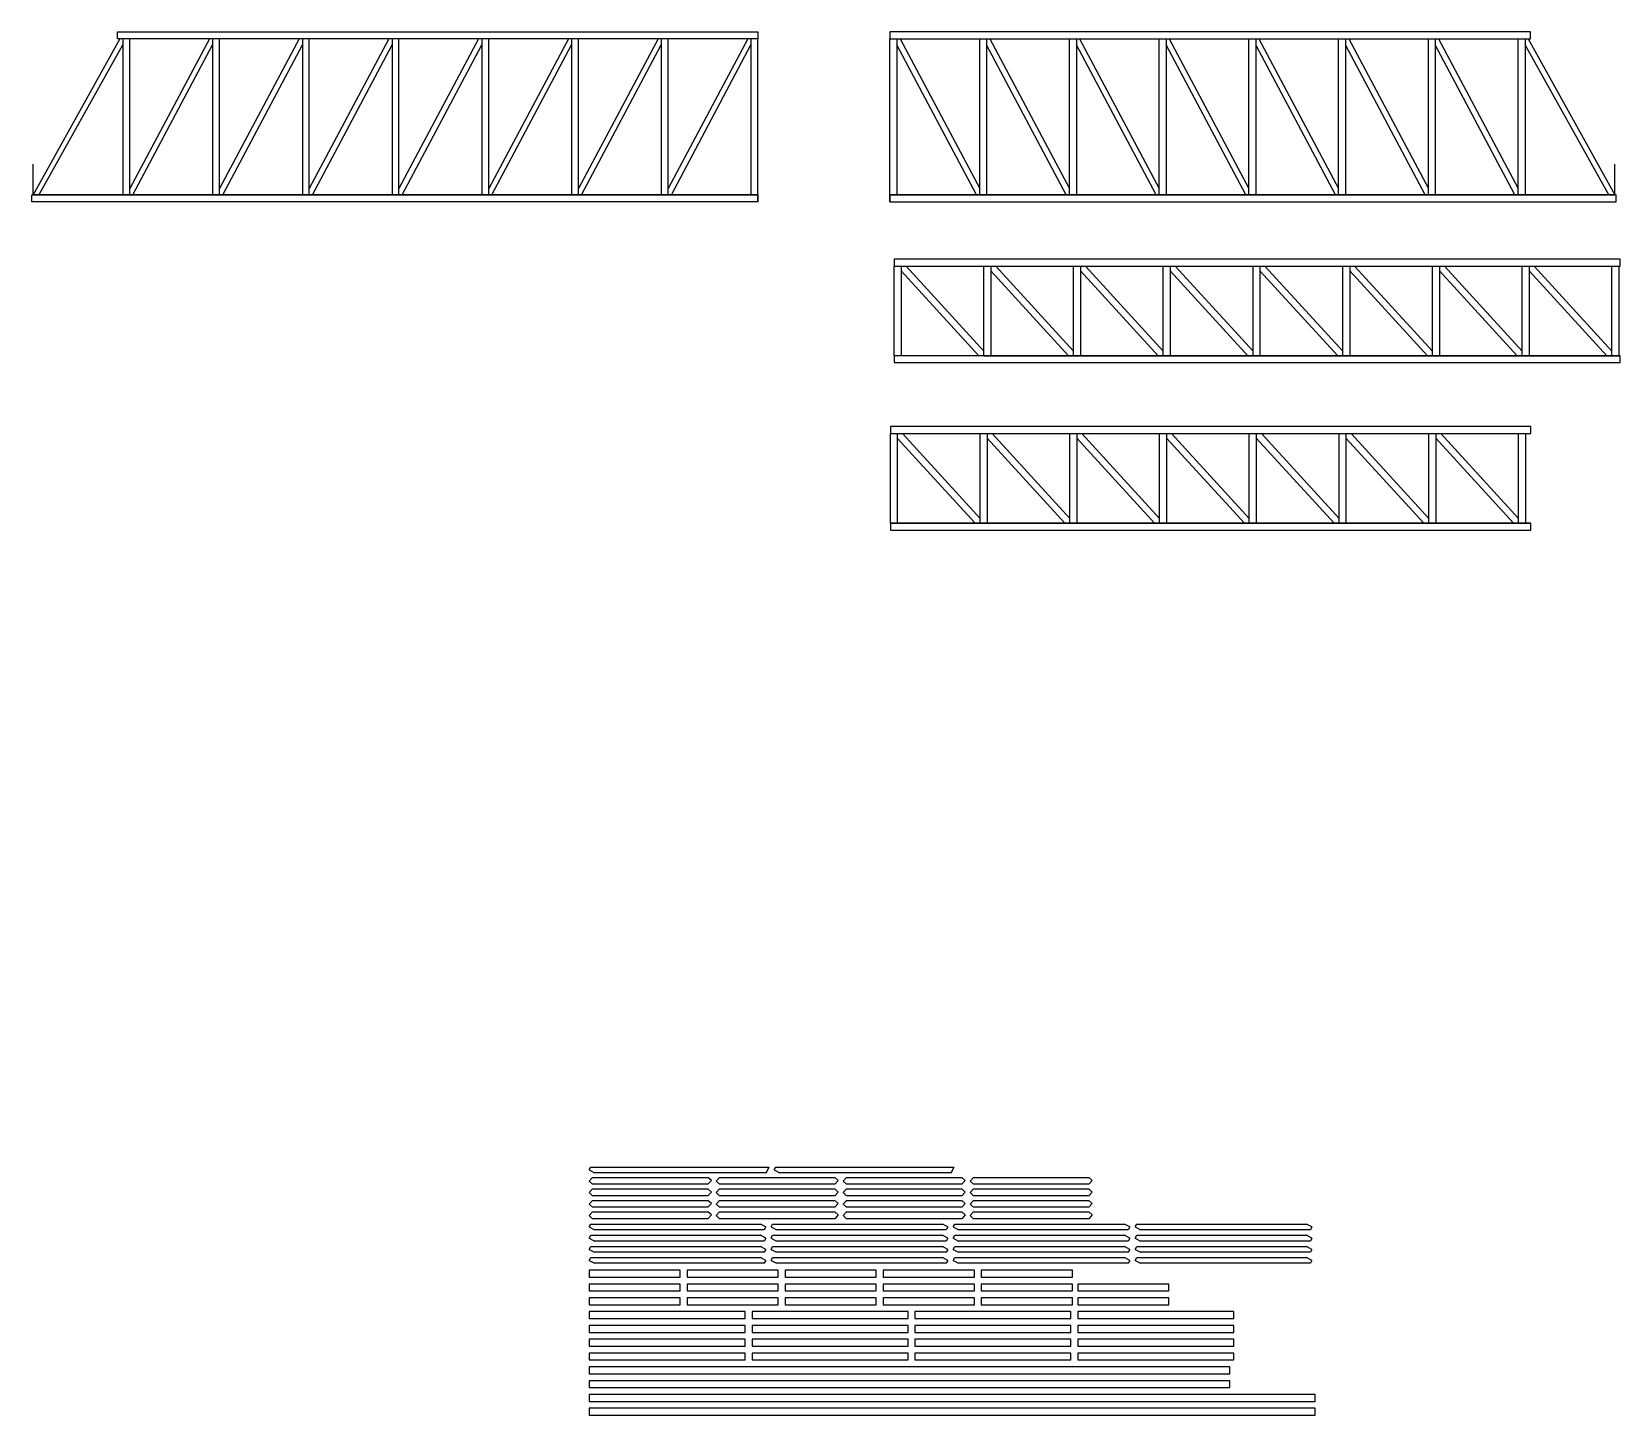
# Model space of a CAD drawing. Header units: millimetres. Extents: x -374 to 777, y 4 to 1006.
import ezdxf

# ---------------------------------------------------------------- set-up
doc = ezdxf.new("R2010")
doc.units = ezdxf.units.MM

msp = doc.modelspace()

# ---------------------------------------------------------------- linework, layer by layer
for p, q in [((-310.1, 1001.4), (-372.8, 888.4)), ((-311.8, 1001.4), (-311.8, 1006.4)), ((-311.8, 1006.4), (152.2, 1006.4)), ((152.2, 1001.4), (-311.8, 1001.4)), ((-307.8, 1001.4), (-310.1, 1001.4)), ((-302.8, 1001.4), (-307.8, 1001.4)), ((-307.8, 1001.4), (-307.8, 888.4)), ((-307.8, 1001.4), (-307.8, 997)), ((-302.8, 888.4), (-302.8, 1001.4)), ((-245.1, 1001.4), (-302.8, 892.9)), ((-242.8, 1001.4), (-245.1, 1001.4)), ((-237.8, 1001.4), (-242.8, 1001.4)), ((-242.8, 1001.4), (-242.8, 888.4)), ((-242.8, 1001.4), (-242.8, 997)), ((-237.8, 888.4), (-237.8, 1001.4)), ((-180.1, 1001.4), (-237.8, 892.9)), ((-177.8, 1001.4), (-180.1, 1001.4)), ((-172.8, 1001.4), (-177.8, 1001.4)), ((-177.8, 1001.4), (-177.8, 888.4)), ((-177.8, 1001.4), (-177.8, 997)), ((-172.8, 888.4), (-172.8, 1001.4)), ((-115.1, 1001.4), (-172.8, 892.9)), ((-112.8, 1001.4), (-115.1, 1001.4)), ((-107.8, 1001.4), (-112.8, 1001.4)), ((-112.8, 1001.4), (-112.8, 888.4)), ((-112.8, 1001.4), (-112.8, 997)), ((-107.8, 888.4), (-107.8, 1001.4)), ((-50.1, 1001.4), (-107.8, 892.9)), ((-47.8, 1001.4), (-50.1, 1001.4)), ((-42.8, 1001.4), (-47.8, 1001.4)), ((-47.8, 1001.4), (-47.8, 888.4)), ((-47.8, 1001.4), (-47.8, 997)), ((-42.8, 888.4), (-42.8, 1001.4)), ((14.9, 1001.4), (-42.8, 892.9)), ((17.2, 1001.4), (14.9, 1001.4)), ((22.2, 1001.4), (17.2, 1001.4)), ((17.2, 1001.4), (17.2, 888.4)), ((17.2, 1001.4), (17.2, 997)), ((22.2, 888.4), (22.2, 1001.4)), ((79.9, 1001.4), (22.2, 892.9)), ((82.2, 1001.4), (79.9, 1001.4)), ((87.2, 1001.4), (82.2, 1001.4)), ((82.2, 1001.4), (82.2, 888.4)), ((82.2, 1001.4), (82.2, 997)), ((87.2, 888.4), (87.2, 1001.4)), ((144.9, 1001.4), (87.2, 892.9)), ((147.2, 1001.4), (144.9, 1001.4)), ((152.2, 1001.4), (147.2, 1001.4)), ((147.2, 1001.4), (147.2, 888.4)), ((147.2, 1001.4), (147.2, 997)), ((152.2, 1006.4), (152.2, 1001.4)), ((152.2, 888.4), (152.2, 1001.4)), ((711.9, 1006.4), (247.9, 1006.4)), ((247.9, 1006.4), (247.9, 1001.4)), ((247.9, 888.4), (247.9, 1001.4)), ((247.9, 1001.4), (252.9, 1001.4)), ((247.9, 1001.4), (711.9, 1001.4)), ((252.9, 1001.4), (252.9, 888.4)), ((252.9, 1001.4), (252.9, 997)), ((252.9, 1001.4), (255.2, 1001.4)), ((255.2, 1001.4), (312.9, 892.9)), ((312.9, 888.4), (312.9, 1001.4)), ((312.9, 1001.4), (317.9, 1001.4)), ((317.9, 1001.4), (317.9, 888.4)), ((317.9, 1001.4), (317.9, 997)), ((317.9, 1001.4), (320.2, 1001.4)), ((320.2, 1001.4), (377.9, 892.9)), ((377.9, 888.4), (377.9, 1001.4)), ((377.9, 1001.4), (382.9, 1001.4)), ((382.9, 1001.4), (382.9, 888.4)), ((382.9, 1001.4), (382.9, 997)), ((382.9, 1001.4), (385.2, 1001.4)), ((385.2, 1001.4), (442.9, 892.9)), ((442.9, 888.4), (442.9, 1001.4)), ((442.9, 1001.4), (447.9, 1001.4)), ((447.9, 1001.4), (447.9, 888.4)), ((447.9, 1001.4), (447.9, 997)), ((447.9, 1001.4), (450.2, 1001.4)), ((450.2, 1001.4), (507.9, 892.9)), ((507.9, 888.4), (507.9, 1001.4)), ((507.9, 1001.4), (512.9, 1001.4)), ((512.9, 1001.4), (512.9, 888.4)), ((512.9, 1001.4), (512.9, 997)), ((512.9, 1001.4), (515.2, 1001.4)), ((515.2, 1001.4), (572.9, 892.9)), ((572.9, 888.4), (572.9, 1001.4)), ((572.9, 1001.4), (577.9, 1001.4)), ((577.9, 1001.4), (577.9, 888.4)), ((577.9, 1001.4), (577.9, 997)), ((577.9, 1001.4), (580.2, 1001.4)), ((580.2, 1001.4), (637.9, 892.9)), ((637.9, 888.4), (637.9, 1001.4)), ((637.9, 1001.4), (642.9, 1001.4)), ((642.9, 1001.4), (642.9, 888.4)), ((642.9, 1001.4), (642.9, 997)), ((642.9, 1001.4), (645.2, 1001.4)), ((645.2, 1001.4), (702.9, 892.9)), ((702.9, 888.4), (702.9, 1001.4)), ((702.9, 1001.4), (707.9, 1001.4)), ((707.9, 1001.4), (707.9, 888.4)), ((707.9, 1001.4), (707.9, 997)), ((707.9, 1001.4), (710.2, 1001.4)), ((710.2, 1001.4), (772.9, 888.4)), ((711.9, 1001.4), (711.9, 1006.4)), ((-368.4, 888.7), (-307.8, 997)), ((-300.5, 888.4), (-242.8, 997)), ((-235.5, 888.4), (-177.8, 997)), ((-170.5, 888.4), (-112.8, 997)), ((-105.5, 888.4), (-47.8, 997)), ((-40.5, 888.4), (17.2, 997)), ((24.5, 888.4), (82.2, 997)), ((89.5, 888.4), (147.2, 997)), ((310.6, 888.4), (252.9, 997)), ((375.6, 888.4), (317.9, 997)), ((440.6, 888.4), (382.9, 997)), ((505.6, 888.4), (447.9, 997)), ((570.6, 888.4), (512.9, 997)), ((635.6, 888.4), (577.9, 997)), ((700.6, 888.4), (642.9, 997)), ((768.6, 888.4), (707.9, 997)), ((-372.8, 888.4), (-372.8, 910.6)), ((772.9, 888.4), (772.9, 910.6)), ((-373.8, 883.4), (-373.8, 888.4)), ((-373.8, 888.4), (152.2, 888.4)), ((-367.8, 888.4), (-372.8, 888.4)), ((-372.8, 888.4), (-371.8, 888.4)), ((-371.8, 888.4), (-370.8, 888.4)), ((-302.8, 888.4), (-367.8, 888.4)), ((-367.8, 888.4), (-365.5, 888.4)), ((-307.8, 888.4), (-302.8, 888.4)), ((-302.8, 888.4), (-302.8, 892.9)), ((-237.8, 888.4), (-302.8, 888.4)), ((-302.8, 888.4), (-300.5, 888.4)), ((-242.8, 888.4), (-237.8, 888.4)), ((-237.8, 888.4), (-237.8, 892.9)), ((-172.8, 888.4), (-237.8, 888.4)), ((-237.8, 888.4), (-235.5, 888.4)), ((-177.8, 888.4), (-172.8, 888.4)), ((-172.8, 888.4), (-172.8, 892.9)), ((-107.8, 888.4), (-172.8, 888.4)), ((-172.8, 888.4), (-170.5, 888.4)), ((-112.8, 888.4), (-107.8, 888.4)), ((-107.8, 888.4), (-107.8, 892.9)), ((-42.8, 888.4), (-107.8, 888.4)), ((-107.8, 888.4), (-105.5, 888.4)), ((-47.8, 888.4), (-42.8, 888.4)), ((-42.8, 888.4), (-42.8, 892.9)), ((22.2, 888.4), (-42.8, 888.4)), ((-42.8, 888.4), (-40.5, 888.4)), ((17.2, 888.4), (22.2, 888.4)), ((22.2, 888.4), (22.2, 892.9)), ((87.2, 888.4), (22.2, 888.4)), ((22.2, 888.4), (24.5, 888.4)), ((82.2, 888.4), (87.2, 888.4)), ((87.2, 888.4), (87.2, 892.9)), ((152.2, 888.4), (87.2, 888.4)), ((87.2, 888.4), (89.5, 888.4)), ((147.2, 888.4), (152.2, 888.4)), ((152.2, 888.4), (152.2, 883.4)), ((152.2, 883.4), (152.2, 888.4)), ((773.9, 888.4), (247.9, 888.4)), ((247.9, 888.4), (247.9, 883.4)), ((247.9, 883.4), (247.9, 888.4)), ((247.9, 888.4), (312.9, 888.4)), ((252.9, 888.4), (247.9, 888.4)), ((312.9, 888.4), (310.6, 888.4)), ((312.9, 888.4), (312.9, 892.9)), ((312.9, 888.4), (377.9, 888.4)), ((317.9, 888.4), (312.9, 888.4)), ((377.9, 888.4), (375.6, 888.4)), ((377.9, 888.4), (377.9, 892.9)), ((377.9, 888.4), (442.9, 888.4)), ((382.9, 888.4), (377.9, 888.4)), ((442.9, 888.4), (440.6, 888.4)), ((442.9, 888.4), (442.9, 892.9)), ((442.9, 888.4), (507.9, 888.4)), ((447.9, 888.4), (442.9, 888.4)), ((507.9, 888.4), (505.6, 888.4)), ((507.9, 888.4), (507.9, 892.9)), ((507.9, 888.4), (572.9, 888.4)), ((512.9, 888.4), (507.9, 888.4)), ((572.9, 888.4), (570.6, 888.4)), ((572.9, 888.4), (572.9, 892.9)), ((572.9, 888.4), (637.9, 888.4)), ((577.9, 888.4), (572.9, 888.4)), ((637.9, 888.4), (635.6, 888.4)), ((637.9, 888.4), (637.9, 892.9)), ((637.9, 888.4), (702.9, 888.4)), ((642.9, 888.4), (637.9, 888.4)), ((702.9, 888.4), (700.6, 888.4)), ((702.9, 888.4), (702.9, 892.9)), ((702.9, 888.4), (767.9, 888.4)), ((707.9, 888.4), (702.9, 888.4)), ((767.9, 888.4), (765.6, 888.4)), ((768.6, 888.4), (772.9, 888.4)), ((773.9, 883.4), (773.9, 888.4)), ((152.2, 883.4), (-373.8, 883.4)), ((247.9, 883.4), (773.9, 883.4)), ((776.9, 841.8), (250.9, 841.8)), ((250.9, 841.8), (250.9, 836.8)), ((776.9, 836.8), (776.9, 841.8)), ((250.9, 771.8), (250.9, 836.8)), ((250.9, 836.8), (255.9, 836.8)), ((250.9, 836.8), (776.9, 836.8)), ((255.9, 836.8), (255.9, 771.8)), ((255.9, 836.8), (259.5, 836.8)), ((255.9, 836.8), (255.9, 833.4)), ((312.2, 771.8), (255.9, 833.4)), ((259.5, 836.8), (315.9, 775.2)), ((315.9, 771.8), (315.9, 836.8)), ((315.9, 836.8), (320.9, 836.8)), ((320.9, 836.8), (320.9, 771.8)), ((320.9, 836.8), (324.5, 836.8)), ((320.9, 836.8), (320.9, 833.4)), ((377.2, 771.8), (320.9, 833.4)), ((324.5, 836.8), (380.9, 775.2)), ((380.9, 771.8), (380.9, 836.8)), ((380.9, 836.8), (385.9, 836.8)), ((385.9, 836.8), (385.9, 771.8)), ((385.9, 836.8), (389.5, 836.8)), ((385.9, 836.8), (385.9, 833.4)), ((442.2, 771.8), (385.9, 833.4)), ((389.5, 836.8), (445.9, 775.2)), ((445.9, 771.8), (445.9, 836.8)), ((445.9, 836.8), (450.9, 836.8)), ((450.9, 836.8), (450.9, 771.8)), ((450.9, 836.8), (454.5, 836.8)), ((450.9, 836.8), (450.9, 833.4)), ((507.2, 771.8), (450.9, 833.4)), ((454.5, 836.8), (510.9, 775.2)), ((510.9, 771.8), (510.9, 836.8)), ((510.9, 836.8), (515.9, 836.8)), ((515.9, 836.8), (515.9, 771.8)), ((515.9, 836.8), (519.5, 836.8)), ((515.9, 836.8), (515.9, 833.4)), ((572.2, 771.8), (515.9, 833.4)), ((519.5, 836.8), (575.9, 775.2)), ((575.9, 771.8), (575.9, 836.8)), ((575.9, 836.8), (580.9, 836.8)), ((580.9, 836.8), (580.9, 771.8)), ((580.9, 836.8), (584.5, 836.8)), ((580.9, 836.8), (580.9, 833.4)), ((637.2, 771.8), (580.9, 833.4)), ((584.5, 836.8), (640.9, 775.2)), ((640.9, 771.8), (640.9, 836.8)), ((640.9, 836.8), (645.9, 836.8)), ((645.9, 836.8), (645.9, 771.8)), ((645.9, 836.8), (649.5, 836.8)), ((645.9, 836.8), (645.9, 833.4)), ((702.2, 771.8), (645.9, 833.4)), ((649.5, 836.8), (705.9, 775.2)), ((705.9, 771.8), (705.9, 836.8)), ((705.9, 836.8), (710.9, 836.8)), ((710.9, 836.8), (710.9, 771.8)), ((710.9, 836.8), (714.5, 836.8)), ((710.9, 836.8), (710.9, 833.4)), ((767.2, 771.8), (710.9, 833.4)), ((714.5, 836.8), (770.9, 775.2)), ((770.9, 771.8), (770.9, 836.8)), ((770.9, 836.8), (775.9, 836.8)), ((775.9, 836.8), (775.9, 771.8)), ((776.9, 771.8), (250.9, 771.8)), ((250.9, 771.8), (250.9, 766.8)), ((255.9, 771.8), (250.9, 771.8)), ((315.9, 771.8), (312.2, 771.8)), ((315.9, 771.8), (315.9, 775.2)), ((315.9, 771.8), (380.9, 771.8)), ((320.9, 771.8), (315.9, 771.8)), ((380.9, 771.8), (377.2, 771.8)), ((380.9, 771.8), (380.9, 775.2)), ((380.9, 771.8), (445.9, 771.8)), ((385.9, 771.8), (380.9, 771.8)), ((445.9, 771.8), (442.2, 771.8)), ((445.9, 771.8), (445.9, 775.2)), ((445.9, 771.8), (510.9, 771.8)), ((450.9, 771.8), (445.9, 771.8)), ((510.9, 771.8), (507.2, 771.8)), ((510.9, 771.8), (510.9, 775.2)), ((510.9, 771.8), (575.9, 771.8)), ((515.9, 771.8), (510.9, 771.8)), ((575.9, 771.8), (572.2, 771.8)), ((575.9, 771.8), (575.9, 775.2)), ((575.9, 771.8), (640.9, 771.8)), ((580.9, 771.8), (575.9, 771.8)), ((640.9, 771.8), (637.2, 771.8)), ((640.9, 771.8), (640.9, 775.2)), ((640.9, 771.8), (705.9, 771.8)), ((645.9, 771.8), (640.9, 771.8)), ((705.9, 771.8), (702.2, 771.8)), ((705.9, 771.8), (705.9, 775.2)), ((705.9, 771.8), (770.9, 771.8)), ((710.9, 771.8), (705.9, 771.8)), ((770.9, 771.8), (767.2, 771.8)), ((770.9, 771.8), (770.9, 775.2)), ((770.9, 771.8), (776.9, 771.8)), ((775.9, 771.8), (770.9, 771.8)), ((776.9, 766.8), (776.9, 771.8)), ((250.9, 766.8), (776.9, 766.8)), ((712.2, 720.5), (248.2, 720.5)), ((248.2, 720.5), (248.2, 715.5)), ((248.2, 650.5), (248.2, 715.5)), ((248.2, 715.5), (253.2, 715.5)), ((248.2, 715.5), (712.2, 715.5)), ((253.2, 715.5), (253.2, 650.5)), ((253.2, 715.5), (256.9, 715.5)), ((253.2, 715.5), (253.2, 712.1)), ((256.9, 715.5), (313.2, 653.9)), ((313.2, 650.5), (313.2, 715.5)), ((313.2, 715.5), (318.2, 715.5)), ((318.2, 715.5), (318.2, 650.5)), ((318.2, 715.5), (321.9, 715.5)), ((318.2, 715.5), (318.2, 712.1)), ((321.9, 715.5), (378.2, 653.9)), ((378.2, 650.5), (378.2, 715.5)), ((378.2, 715.5), (383.2, 715.5)), ((383.2, 715.5), (383.2, 650.5)), ((383.2, 715.5), (386.9, 715.5)), ((383.2, 715.5), (383.2, 712.1)), ((386.9, 715.5), (443.2, 653.9)), ((443.2, 650.5), (443.2, 715.5)), ((443.2, 715.5), (448.2, 715.5)), ((448.2, 715.5), (448.2, 650.5)), ((448.2, 715.5), (451.9, 715.5)), ((448.2, 715.5), (448.2, 712.1)), ((451.9, 715.5), (508.2, 653.9)), ((508.2, 650.5), (508.2, 715.5)), ((508.2, 715.5), (513.2, 715.5)), ((513.2, 715.5), (513.2, 650.5)), ((513.2, 715.5), (516.9, 715.5)), ((513.2, 715.5), (513.2, 712.1)), ((516.9, 715.5), (573.2, 653.9)), ((573.2, 650.5), (573.2, 715.5)), ((573.2, 715.5), (578.2, 715.5)), ((578.2, 715.5), (578.2, 650.5)), ((578.2, 715.5), (581.9, 715.5)), ((578.2, 715.5), (578.2, 712.1)), ((581.9, 715.5), (638.2, 653.9)), ((638.2, 650.5), (638.2, 715.5)), ((638.2, 715.5), (643.2, 715.5)), ((643.2, 715.5), (643.2, 650.5)), ((643.2, 715.5), (646.9, 715.5)), ((643.2, 715.5), (643.2, 712.1)), ((646.9, 715.5), (703.2, 653.9)), ((703.2, 650.5), (703.2, 715.5)), ((703.2, 715.5), (708.2, 715.5)), ((708.2, 715.5), (708.2, 650.5)), ((712.2, 715.5), (712.2, 720.5)), ((309.6, 650.5), (253.2, 712.1)), ((374.6, 650.5), (318.2, 712.1)), ((439.6, 650.5), (383.2, 712.1)), ((504.6, 650.5), (448.2, 712.1)), ((569.6, 650.5), (513.2, 712.1)), ((634.6, 650.5), (578.2, 712.1)), ((699.6, 650.5), (643.2, 712.1)), ((712.2, 650.5), (248.2, 650.5)), ((248.2, 650.5), (248.2, 645.5)), ((248.2, 650.5), (313.2, 650.5)), ((253.2, 650.5), (248.2, 650.5)), ((248.2, 645.5), (712.2, 645.5)), ((313.2, 650.5), (309.6, 650.5)), ((313.2, 650.5), (313.2, 653.9)), ((313.2, 650.5), (378.2, 650.5)), ((318.2, 650.5), (313.2, 650.5)), ((378.2, 650.5), (374.6, 650.5)), ((378.2, 650.5), (378.2, 653.9)), ((378.2, 650.5), (443.2, 650.5)), ((383.2, 650.5), (378.2, 650.5)), ((443.2, 650.5), (439.6, 650.5)), ((443.2, 650.5), (443.2, 653.9)), ((443.2, 650.5), (508.2, 650.5)), ((448.2, 650.5), (443.2, 650.5)), ((508.2, 650.5), (504.6, 650.5)), ((508.2, 650.5), (508.2, 653.9)), ((508.2, 650.5), (573.2, 650.5)), ((513.2, 650.5), (508.2, 650.5)), ((573.2, 650.5), (569.6, 650.5)), ((573.2, 650.5), (573.2, 653.9)), ((573.2, 650.5), (638.2, 650.5)), ((578.2, 650.5), (573.2, 650.5)), ((638.2, 650.5), (634.6, 650.5)), ((638.2, 650.5), (638.2, 653.9)), ((638.2, 650.5), (703.2, 650.5)), ((643.2, 650.5), (638.2, 650.5)), ((703.2, 650.5), (699.6, 650.5)), ((703.2, 650.5), (703.2, 653.9)), ((703.2, 650.5), (708.2, 650.5)), ((708.2, 650.5), (703.2, 650.5)), ((708.2, 650.5), (712.2, 650.5)), ((712.2, 645.5), (712.2, 650.5)), ((30, 182.1), (31.1, 184.2)), ((31.1, 184.2), (160.4, 184.1)), ((164.1, 182.1), (165.2, 184.2)), ((165.2, 184.2), (294.5, 184.1)), ((30, 182.1), (33.9, 180)), ((30, 174), (32.5, 176.7)), ((30, 174), (32.5, 171.7)), ((32.5, 176.7), (115.9, 176.7)), ((158.1, 180), (33.9, 180)), ((118.5, 174.4), (115.9, 176.7)), ((118.5, 174.4), (116, 171.7)), ((122, 174), (124.5, 176.7)), ((122, 174), (124.5, 171.7)), ((124.5, 176.7), (207.9, 176.7)), ((158.1, 180), (160.4, 184.1)), ((164.1, 182.1), (168, 180)), ((292.2, 180), (168, 180)), ((210.4, 174.4), (207.9, 176.7)), ((210.4, 174.4), (208, 171.7)), ((214, 174), (216.4, 176.7)), ((214, 174), (216.5, 171.7)), ((216.4, 176.7), (299.9, 176.7)), ((292.2, 180), (294.5, 184.1)), ((302.4, 174.4), (299.9, 176.7)), ((302.4, 174.4), (300, 171.7)), ((306, 174), (308.4, 176.7)), ((306, 174), (308.5, 171.7)), ((308.4, 176.7), (391.9, 176.7)), ((394.4, 174.4), (391.9, 176.7)), ((394.4, 174.4), (392, 171.7)), ((30, 165.7), (32.5, 168.4)), ((30, 165.7), (32.5, 163.4)), ((116, 171.7), (32.5, 171.7)), ((32.5, 168.4), (115.9, 168.4)), ((116, 163.4), (32.5, 163.4)), ((118.5, 166.1), (115.9, 168.4)), ((118.5, 166.1), (116, 163.4)), ((122, 165.7), (124.5, 168.4)), ((122, 165.7), (124.5, 163.4)), ((208, 171.7), (124.5, 171.7)), ((124.5, 168.4), (207.9, 168.4)), ((208, 163.4), (124.5, 163.4)), ((210.4, 166.1), (207.9, 168.4)), ((210.4, 166.1), (208, 163.4)), ((214, 165.7), (216.4, 168.4)), ((214, 165.7), (216.5, 163.4)), ((216.4, 168.4), (299.9, 168.4)), ((300, 171.7), (216.5, 171.7)), ((300, 163.4), (216.5, 163.4)), ((302.4, 166.1), (299.9, 168.4)), ((302.4, 166.1), (300, 163.4)), ((306, 165.7), (308.4, 168.4)), ((306, 165.7), (308.5, 163.4)), ((308.4, 168.4), (391.9, 168.4)), ((392, 171.7), (308.5, 171.7)), ((392, 163.4), (308.5, 163.4)), ((394.4, 166.1), (391.9, 168.4)), ((394.4, 166.1), (392, 163.4)), ((30, 157.4), (32.5, 160.1)), ((30, 157.4), (32.5, 155.1)), ((30, 149.1), (32.5, 151.8)), ((32.5, 160.1), (115.9, 160.1)), ((116, 155.1), (32.5, 155.1)), ((32.5, 151.8), (115.9, 151.8)), ((118.5, 157.8), (115.9, 160.1)), ((118.5, 149.5), (115.9, 151.8)), ((118.5, 157.8), (116, 155.1)), ((122, 157.4), (124.5, 160.1)), ((122, 157.4), (124.5, 155.1)), ((122, 149.1), (124.5, 151.8)), ((124.5, 160.1), (207.9, 160.1)), ((208, 155.1), (124.5, 155.1)), ((124.5, 151.8), (207.9, 151.8)), ((210.4, 157.8), (207.9, 160.1)), ((210.4, 149.5), (207.9, 151.8)), ((210.4, 157.8), (208, 155.1)), ((214, 157.4), (216.4, 160.1)), ((214, 157.4), (216.5, 155.1)), ((214, 149.1), (216.4, 151.8)), ((216.4, 160.1), (299.9, 160.1)), ((216.4, 151.8), (299.9, 151.8)), ((300, 155.1), (216.5, 155.1)), ((302.4, 157.8), (299.9, 160.1)), ((302.4, 149.5), (299.9, 151.8)), ((302.4, 157.8), (300, 155.1)), ((306, 157.4), (308.4, 160.1)), ((306, 157.4), (308.5, 155.1)), ((306, 149.1), (308.4, 151.8)), ((308.4, 160.1), (391.9, 160.1)), ((308.4, 151.8), (391.9, 151.8)), ((392, 155.1), (308.5, 155.1)), ((394.4, 157.8), (391.9, 160.1)), ((394.4, 149.5), (391.9, 151.8)), ((394.4, 157.8), (392, 155.1)), ((30, 149.1), (32.5, 146.8)), ((30, 140.8), (31.1, 142.8)), ((30, 140.8), (33.9, 138.7)), ((31.1, 142.8), (154, 142.8)), ((116, 146.8), (32.5, 146.8)), ((156.8, 138.7), (33.9, 138.7)), ((118.5, 149.5), (116, 146.8)), ((122, 149.1), (124.5, 146.8)), ((208, 146.8), (124.5, 146.8)), ((157.9, 140.8), (154, 142.8)), ((157.9, 140.8), (156.8, 138.7)), ((161.8, 140.8), (162.9, 142.8)), ((161.8, 140.8), (165.7, 138.7)), ((162.9, 142.8), (285.9, 142.8)), ((288.7, 138.7), (165.7, 138.7)), ((210.4, 149.5), (208, 146.8)), ((214, 149.1), (216.5, 146.8)), ((300, 146.8), (216.5, 146.8)), ((289.8, 140.8), (285.9, 142.8)), ((289.8, 140.8), (288.7, 138.7)), ((293.7, 140.8), (294.8, 142.8)), ((293.7, 140.8), (297.6, 138.7)), ((294.8, 142.8), (417.7, 142.8)), ((420.5, 138.7), (297.6, 138.7)), ((302.4, 149.5), (300, 146.8)), ((306, 149.1), (308.5, 146.8)), ((392, 146.8), (308.5, 146.8)), ((394.4, 149.5), (392, 146.8)), ((421.6, 140.8), (417.7, 142.8)), ((421.6, 140.8), (420.5, 138.7)), ((425.5, 140.8), (426.6, 142.8)), ((425.5, 140.8), (429.4, 138.7)), ((426.6, 142.8), (549.6, 142.8)), ((552.4, 138.7), (429.4, 138.7)), ((553.5, 140.8), (549.6, 142.8)), ((553.5, 140.8), (552.4, 138.7)), ((30, 132.7), (31.1, 134.8)), ((30, 132.7), (33.9, 130.6)), ((30, 124.6), (31.1, 126.7)), ((31.1, 134.8), (154, 134.8)), ((31.1, 126.7), (154, 126.7)), ((156.8, 130.6), (33.9, 130.6)), ((157.9, 132.7), (154, 134.8)), ((157.9, 124.6), (154, 126.7)), ((157.9, 132.7), (156.8, 130.6)), ((161.8, 132.7), (162.9, 134.8)), ((161.8, 132.7), (165.7, 130.6)), ((161.8, 124.6), (162.9, 126.7)), ((162.9, 134.8), (285.9, 134.8)), ((162.9, 126.7), (285.9, 126.7)), ((288.7, 130.6), (165.7, 130.6)), ((289.8, 132.7), (285.9, 134.8)), ((289.8, 124.6), (285.9, 126.7)), ((289.8, 132.7), (288.7, 130.6)), ((293.7, 132.7), (294.8, 134.8)), ((293.7, 132.7), (297.6, 130.6)), ((293.7, 124.6), (294.8, 126.7)), ((294.8, 134.8), (417.7, 134.8)), ((294.8, 126.7), (417.7, 126.7)), ((420.5, 130.6), (297.6, 130.6)), ((421.6, 132.7), (417.7, 134.8)), ((421.6, 124.6), (417.7, 126.7)), ((421.6, 132.7), (420.5, 130.6)), ((425.5, 132.7), (426.6, 134.8)), ((425.5, 132.7), (429.4, 130.6)), ((425.5, 124.6), (426.6, 126.7)), ((426.6, 134.8), (549.6, 134.8)), ((426.6, 126.7), (549.6, 126.7)), ((552.4, 130.6), (429.4, 130.6)), ((553.5, 132.7), (549.6, 134.8)), ((553.5, 124.6), (549.6, 126.7)), ((553.5, 132.7), (552.4, 130.6)), ((30, 124.6), (33.9, 122.5)), ((30, 116.5), (31.1, 118.6)), ((30, 116.5), (33.9, 114.5)), ((31.1, 118.6), (154, 118.6)), ((156.8, 122.5), (33.9, 122.5)), ((157.9, 116.5), (154, 118.6)), ((157.9, 124.6), (156.8, 122.5)), ((157.9, 116.5), (156.8, 114.5)), ((161.8, 124.6), (165.7, 122.5)), ((161.8, 116.5), (162.9, 118.6)), ((161.8, 116.5), (165.7, 114.5)), ((162.9, 118.6), (285.9, 118.6)), ((288.7, 122.5), (165.7, 122.5)), ((289.8, 116.5), (285.9, 118.6)), ((289.8, 124.6), (288.7, 122.5)), ((289.8, 116.5), (288.7, 114.5)), ((293.7, 124.6), (297.6, 122.5)), ((293.7, 116.5), (294.8, 118.6)), ((293.7, 116.5), (297.6, 114.5)), ((294.8, 118.6), (417.7, 118.6)), ((420.5, 122.5), (297.6, 122.5)), ((421.6, 116.5), (417.7, 118.6)), ((421.6, 124.6), (420.5, 122.5)), ((421.6, 116.5), (420.5, 114.5)), ((425.5, 124.6), (429.4, 122.5)), ((425.5, 116.5), (426.6, 118.6)), ((425.5, 116.5), (429.4, 114.5)), ((426.6, 118.6), (549.6, 118.6)), ((552.4, 122.5), (429.4, 122.5)), ((553.5, 116.5), (549.6, 118.6)), ((553.5, 124.6), (552.4, 122.5)), ((553.5, 116.5), (552.4, 114.5)), ((96, 109.5), (30, 109.5)), ((30, 109.5), (30, 104.5)), ((30, 104.5), (96, 104.5)), ((156.8, 114.5), (33.9, 114.5)), ((96, 104.5), (96, 109.5)), ((167, 109.5), (101, 109.5)), ((101, 109.5), (101, 104.5)), ((101, 104.5), (167, 104.5)), ((288.7, 114.5), (165.7, 114.5)), ((167, 104.5), (167, 109.5)), ((238, 109.5), (172, 109.5)), ((172, 109.5), (172, 104.5)), ((172, 104.5), (238, 104.5)), ((238, 104.5), (238, 109.5)), ((309, 109.5), (243, 109.5)), ((243, 109.5), (243, 104.5)), ((243, 104.5), (309, 104.5)), ((420.5, 114.5), (297.6, 114.5)), ((309, 104.5), (309, 109.5)), ((380, 109.5), (314, 109.5)), ((314, 109.5), (314, 104.5)), ((314, 104.5), (380, 104.5)), ((380, 104.5), (380, 109.5)), ((552.4, 114.5), (429.4, 114.5)), ((96, 99.5), (30, 99.5)), ((30, 99.5), (30, 94.5)), ((30, 94.5), (96, 94.5)), ((96, 94.5), (96, 99.5)), ((167, 99.5), (101, 99.5)), ((101, 99.5), (101, 94.5)), ((101, 94.5), (167, 94.5)), ((167, 94.5), (167, 99.5)), ((238, 99.5), (172, 99.5)), ((172, 99.5), (172, 94.5)), ((172, 94.5), (238, 94.5)), ((238, 94.5), (238, 99.5)), ((309, 99.5), (243, 99.5)), ((243, 99.5), (243, 94.5)), ((243, 94.5), (309, 94.5)), ((309, 94.5), (309, 99.5)), ((380, 99.5), (314, 99.5)), ((314, 99.5), (314, 94.5)), ((314, 94.5), (380, 94.5)), ((380, 94.5), (380, 99.5)), ((450, 99.5), (384, 99.5)), ((384, 99.5), (384, 94.5)), ((384, 94.5), (450, 94.5)), ((450, 94.5), (450, 99.5)), ((96, 89.5), (30, 89.5)), ((30, 89.5), (30, 84.5)), ((30, 84.5), (96, 84.5)), ((96, 84.5), (96, 89.5)), ((167, 89.5), (101, 89.5)), ((101, 89.5), (101, 84.5)), ((101, 84.5), (167, 84.5)), ((167, 84.5), (167, 89.5)), ((238, 89.5), (172, 89.5)), ((172, 89.5), (172, 84.5)), ((172, 84.5), (238, 84.5)), ((238, 84.5), (238, 89.5)), ((309, 89.5), (243, 89.5)), ((243, 89.5), (243, 84.5)), ((243, 84.5), (309, 84.5)), ((309, 84.5), (309, 89.5)), ((380, 89.5), (314, 89.5)), ((314, 89.5), (314, 84.5)), ((314, 84.5), (380, 84.5)), ((380, 84.5), (380, 89.5)), ((450, 89.5), (384, 89.5)), ((384, 89.5), (384, 84.5)), ((384, 84.5), (450, 84.5)), ((450, 84.5), (450, 89.5)), ((143, 79.5), (30, 79.5)), ((30, 79.5), (30, 74.5)), ((30, 74.5), (143, 74.5)), ((143, 69.5), (30, 69.5)), ((30, 69.5), (30, 64.5)), ((143, 74.5), (143, 79.5)), ((143, 64.5), (143, 69.5)), ((261, 79.5), (148, 79.5)), ((148, 79.5), (148, 74.5)), ((148, 74.5), (261, 74.5)), ((261, 69.5), (148, 69.5)), ((148, 69.5), (148, 64.5)), ((261, 74.5), (261, 79.5)), ((261, 64.5), (261, 69.5)), ((379, 79.5), (266, 79.5)), ((266, 79.5), (266, 74.5)), ((266, 74.5), (379, 74.5)), ((379, 69.5), (266, 69.5)), ((266, 69.5), (266, 64.5)), ((379, 74.5), (379, 79.5)), ((379, 64.5), (379, 69.5)), ((497, 79.5), (384, 79.5)), ((384, 79.5), (384, 74.5)), ((384, 74.5), (497, 74.5)), ((497, 69.5), (384, 69.5)), ((384, 69.5), (384, 64.5)), ((497, 74.5), (497, 79.5)), ((497, 64.5), (497, 69.5)), ((30, 64.5), (143, 64.5)), ((143, 59.5), (30, 59.5)), ((30, 59.5), (30, 54.5)), ((143, 54.5), (143, 59.5)), ((148, 64.5), (261, 64.5)), ((261, 59.5), (148, 59.5)), ((148, 59.5), (148, 54.5)), ((261, 54.5), (261, 59.5)), ((266, 64.5), (379, 64.5)), ((379, 59.5), (266, 59.5)), ((266, 59.5), (266, 54.5)), ((379, 54.5), (379, 59.5)), ((384, 64.5), (497, 64.5)), ((497, 59.5), (384, 59.5)), ((384, 59.5), (384, 54.5)), ((497, 54.5), (497, 59.5)), ((30, 54.5), (143, 54.5)), ((143, 49.5), (30, 49.5)), ((30, 49.5), (30, 44.5)), ((143, 44.5), (143, 49.5)), ((148, 54.5), (261, 54.5)), ((261, 49.5), (148, 49.5)), ((148, 49.5), (148, 44.5)), ((261, 44.5), (261, 49.5)), ((266, 54.5), (379, 54.5)), ((379, 49.5), (266, 49.5)), ((266, 49.5), (266, 44.5)), ((379, 44.5), (379, 49.5)), ((384, 54.5), (497, 54.5)), ((497, 49.5), (384, 49.5)), ((384, 49.5), (384, 44.5)), ((497, 44.5), (497, 49.5)), ((30, 44.5), (143, 44.5)), ((494, 39.5), (30, 39.5)), ((30, 39.5), (30, 34.5)), ((148, 44.5), (261, 44.5)), ((266, 44.5), (379, 44.5)), ((384, 44.5), (497, 44.5)), ((494, 34.5), (494, 39.5)), ((30, 34.5), (494, 34.5)), ((494, 29.5), (30, 29.5)), ((30, 29.5), (30, 24.5)), ((30, 24.5), (494, 24.5)), ((494, 24.5), (494, 29.5)), ((556, 19.5), (30, 19.5)), ((30, 19.5), (30, 14.5)), ((30, 14.5), (556, 14.5)), ((556, 14.5), (556, 19.5)), ((556, 9.5), (30, 9.5)), ((30, 9.5), (30, 4.5)), ((30, 4.5), (556, 4.5)), ((556, 4.5), (556, 9.5))]:
    msp.add_line(p, q)

doc.saveas('drawing.dxf')
